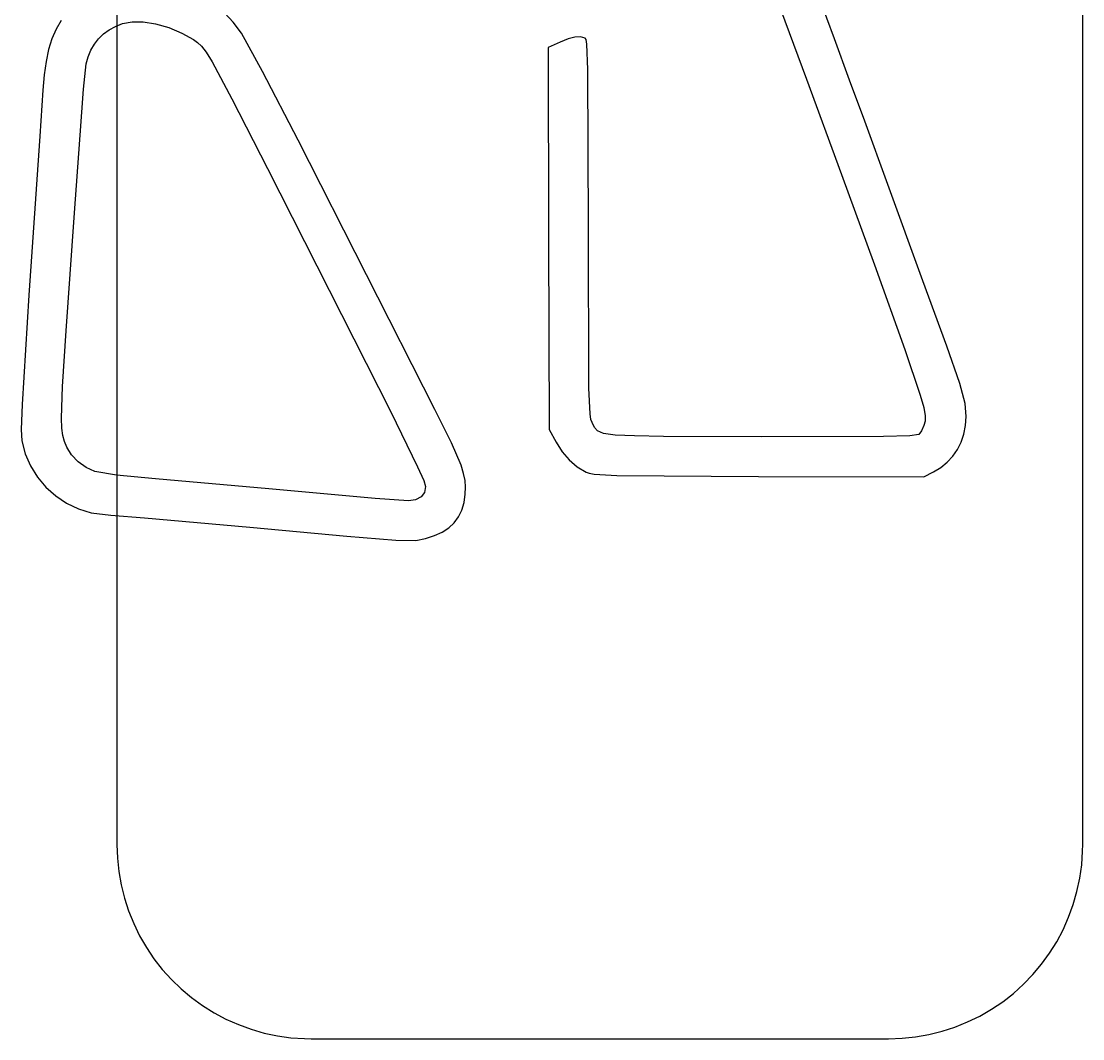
# Model space of a CAD drawing. Extents: x 26 to 235, y 1 to 395.
# Drawn here: x 25.7 to 235.4, y 1 to 202.1 of the extents above; entities that cross this region are included whole.
import ezdxf

# ---------------------------------------------------------------- set-up
doc = ezdxf.new("R2010")
doc.units = 0

msp = doc.modelspace()

# ---------------------------------------------------------------- linework, layer by layer
at = {"layer": 'Layer 1'}
for p, q in [((44.6336, 356.5), (44.6336, 39.4004)), ((235.443, 39.4004), (235.443, 356.494)), ((186.405536, 198.591589), (178.467196, 220.223589)), ((171.679866, 215.46067), (180.888336, 190.65337)), ((67.618148, 201.914012), (65.941173, 203.697038)), ((33.659622, 202.189913), (32.639111, 200.477742)), ((44.384921, 201.061878), (45.777853, 201.60818)), ((45.777853, 201.60818), (47.639644, 201.958583)), ((47.639644, 201.958583), (49.836332, 201.940598)), ((49.836332, 201.940598), (52.286053, 201.557945)), ((52.286053, 201.557945), (54.906943, 200.814346)), ((69.235584, 199.70306), (67.618148, 201.914012)), ((32.639111, 200.477742), (31.806515, 198.59161)), ((41.02477, 198.616421), (42.004659, 199.561812)), ((42.004659, 199.561812), (43.12595, 200.37836)), ((43.12595, 200.37836), (44.384921, 201.061878)), ((54.9069, 200.81438), (57.491824, 199.717896)), ((54.906943, 200.814346), (54.9069, 200.81438)), ((57.491824, 199.717896), (59.74929, 198.47257)), ((73.418137, 192.131863), (69.235584, 199.70306)), ((31.806515, 198.59161), (31.14509, 196.489654)), ((39.504081, 196.355855), (40.190003, 197.546373)), ((40.190003, 197.546373), (41.02477, 198.616421)), ((59.74929, 198.47257), (60.587003, 197.885567)), ((60.587003, 197.885567), (61.367969, 197.147859)), ((61.367969, 197.147859), (62.262427, 195.96362)), ((132.186638, 197.956517), (129.844828, 196.884837)), ((133.765624, 198.582902), (132.186638, 197.956517)), ((135.084132, 198.919041), (133.765624, 198.582902)), ((136.194258, 198.972376), (135.084132, 198.919041)), ((137.148098, 198.750351), (136.194258, 198.972376)), ((137.334928, 198.449315), (137.148098, 198.750351)), ((137.481756, 197.518024), (137.334928, 198.449315)), ((137.674013, 192.523689), (137.481756, 197.518024)), ((189.382416, 190.454789), (186.405536, 198.591589)), ((31.14509, 196.489654), (30.638091, 194.130012)), ((38.593653, 193.63015), (38.970724, 195.049051)), ((38.970724, 195.049051), (39.504081, 196.355855)), ((62.262427, 195.96362), (63.440616, 194.03702)), ((129.844828, 196.884837), (129.924211, 159.138037)), ((30.638091, 194.130012), (30.268773, 191.470822)), ((38.052856, 188.668654), (38.593653, 193.63015)), ((63.440616, 194.03702), (67.32915, 186.773431)), ((30.268773, 191.470822), (30.02039, 188.47022)), ((80.428684, 178.54736), (73.418137, 192.131863)), ((137.783165, 161.321051), (137.674013, 192.523689)), ((180.888336, 190.65337), (187.794696, 171.79977)), ((192.359296, 182.317989), (189.382416, 190.454789)), ((30.02039, 188.47022), (29.425014, 179.34113)), ((37.363213, 179.53955), (38.052856, 188.668654)), ((67.32915, 186.773431), (74.39549, 172.99047)), ((196.923846, 169.815089), (192.359296, 182.317989)), ((29.425014, 179.34113), (27.241974, 147.94503)), ((36.172463, 163.26595), (37.363213, 179.53955)), ((107.419084, 125.36046), (80.428684, 178.54736)), ((74.39549, 172.99047), (98.751315, 124.903957)), ((187.794696, 171.79977), (194.304136, 153.93847)), ((203.869896, 150.763089), (196.923846, 169.815089)), ((34.584793, 140.91955), (36.172463, 163.26595)), ((137.887356, 129.577651), (137.783165, 161.321051)), ((129.924211, 159.138037), (130.043286, 121.391237)), ((194.304136, 153.93847), (200.295085, 137.222679)), ((208.569024, 137.902977), (203.869896, 150.763089)), ((27.241974, 147.94503), (25.907342, 126.33788)), ((33.900731, 129.904477), (34.584793, 140.91955)), ((200.295085, 137.222679), (203.353831, 128.21327)), ((211.12852, 130.49055), (208.569024, 137.902977)), ((212.192134, 126.516418), (211.12852, 130.49055)), ((33.69669, 123.61892), (33.900731, 129.904477)), ((138.101319, 124.493397), (137.887356, 129.577651)), ((203.353831, 128.21327), (204.048751, 125.732144)), ((25.907342, 126.33788), (25.740512, 121.426643)), ((212.403616, 123.971189), (212.192134, 126.516418)), ((98.751315, 124.903957), (104.028468, 114.05944)), ((110.733962, 118.747456), (107.419084, 125.36046)), ((138.273187, 123.394588), (138.101319, 124.493397)), ((204.048751, 125.732144), (204.328769, 124.138036)), ((204.328769, 124.138036), (204.299934, 123.08442)), ((212.294929, 122.17367), (212.403616, 123.971189)), ((33.775841, 121.676429), (33.69669, 123.61892)), ((33.976393, 120.228378), (33.775841, 121.676429)), ((138.497616, 122.780451), (138.273187, 123.394588)), ((138.955388, 121.830719), (138.497616, 122.780451)), ((139.562471, 121.128905), (138.955388, 121.830719)), ((204.068296, 122.22477), (203.582073, 121.118363)), ((204.299934, 123.08442), (204.068296, 122.22477)), ((211.97321, 120.478946), (212.294929, 122.17367)), ((25.740512, 121.426643), (25.852764, 119.16853)), ((34.298811, 119.045456), (33.976393, 120.228378)), ((130.043286, 121.391237), (131.392806, 118.890657)), ((140.777022, 120.636402), (139.562471, 121.128905)), ((143.057204, 120.314605), (140.777022, 120.636402)), ((146.861174, 120.124906), (143.057204, 120.314605)), ((152.647093, 120.028701), (146.861174, 120.124906)), ((171.997416, 119.962341), (152.647093, 120.028701)), ((196.09027, 120.016918), (171.997416, 119.962341)), ((201.278718, 120.157699), (196.09027, 120.016918)), ((203.036316, 120.39895), (201.278718, 120.157699)), ((203.582073, 121.118363), (203.036316, 120.39895)), ((211.444969, 118.896783), (211.97321, 120.478946)), ((25.852764, 119.16853), (26.546982, 116.615778)), ((34.74356, 117.89835), (34.298811, 119.045456)), ((35.639726, 116.411149), (34.74356, 117.89835)), ((112.62366, 114.370828), (110.733962, 118.747456)), ((131.392806, 118.890657), (132.579836, 117.017707)), ((209.794972, 116.109218), (210.716719, 117.436952)), ((210.716719, 117.436952), (211.444969, 118.896783)), ((26.546982, 116.615778), (27.596098, 114.218844)), ((36.971259, 115.020698), (35.639726, 116.411149)), ((132.579836, 117.017707), (133.98269, 115.39779)), ((133.98269, 115.39779), (135.579042, 114.045791)), ((208.68624, 114.923351), (209.794972, 116.109218)), ((27.596098, 114.218844), (28.968018, 112.010756)), ((38.578152, 113.868398), (36.971259, 115.020698)), ((40.3004, 113.09565), (38.578152, 113.868398)), ((104.028468, 114.05944), (105.246281, 111.327994)), ((113.137559, 112.733933), (112.62366, 114.370828)), ((135.579042, 114.045791), (137.346566, 112.976597)), ((205.933866, 113.016289), (207.397034, 113.889119)), ((207.397034, 113.889119), (208.68624, 114.923351)), ((28.968018, 112.010756), (30.630648, 110.02454)), ((44.59208, 112.410971), (40.3004, 113.09565)), ((52.2476, 111.66675), (44.59208, 112.410971)), ((74.6734, 109.68217), (52.2476, 111.66675)), ((105.246281, 111.327994), (105.63289, 110.15847)), ((113.419354, 111.311466), (113.137559, 112.733933)), ((113.510444, 109.988538), (113.419354, 111.311466)), ((137.346566, 112.976597), (137.943803, 112.751936)), ((137.943803, 112.751936), (138.939197, 112.57844)), ((138.939197, 112.57844), (143.4194, 112.351453)), ((143.4194, 112.351453), (171.402066, 112.143071)), ((171.402066, 112.143071), (204.028666, 112.023996)), ((204.028666, 112.023996), (205.933866, 113.016289)), ((30.630648, 110.02454), (32.551892, 108.293223)), ((95.635544, 107.747201), (74.6734, 109.68217)), ((105.63289, 110.15847), (105.395359, 108.975164)), ((113.452224, 108.65026), (113.510444, 109.988538)), ((32.551892, 108.293223), (34.699656, 106.849831)), ((102.2194, 107.30067), (95.635544, 107.747201)), ((103.640239, 107.50161), (102.2194, 107.30067)), ((104.715018, 108.074659), (103.640239, 107.50161)), ((105.395359, 108.975164), (104.715018, 108.074659)), ((112.782425, 105.476781), (113.218724, 106.972586)), ((113.218724, 106.972586), (113.452224, 108.65026)), ((34.699656, 106.849831), (37.041845, 105.727391)), ((37.041845, 105.727391), (39.546364, 104.95893)), ((39.546364, 104.95893), (43.46592, 104.472707)), ((112.137744, 104.154938), (112.782425, 105.476781)), ((43.46592, 104.472707), (50.064664, 103.92695)), ((50.064664, 103.92695), (70.902764, 102.14082)), ((110.200914, 102.001509), (111.279101, 102.99915)), ((111.279101, 102.99915), (112.137744, 104.154938)), ((70.902764, 102.14082), (90.093098, 100.358416)), ((107.363577, 100.449036), (108.8976, 101.154107)), ((108.8976, 101.154107), (110.200914, 102.001509)), ((90.093098, 100.358416), (99.753689, 99.550938)), ((99.753689, 99.550938), (103.661442, 99.472793)), ((103.661442, 99.472793), (105.593264, 99.87839)), ((105.593264, 99.87839), (107.363577, 100.449036)), ((44.6336, 39.4004), (44.7274, 36.7234)), ((235.233, 35.3914), (235.42, 38.0634)), ((235.42, 38.0634), (235.443, 39.4003)), ((44.7274, 36.7234), (45.0077, 34.0595)), ((45.0077, 34.0595), (45.4731, 31.4217)), ((234.86, 32.7389), (235.233, 35.3914)), ((234.303, 30.1189), (234.86, 32.7389)), ((45.4731, 31.4217), (46.1215, 28.8228)), ((233.564, 27.5441), (234.303, 30.1189)), ((46.1215, 28.8228), (46.9495, 26.2754)), ((232.648, 25.0271), (233.564, 27.5441)), ((46.9495, 26.2754), (47.9532, 23.792)), ((47.9532, 23.792), (49.1277, 21.3846)), ((231.558, 22.5802), (232.648, 25.0271)), ((49.1277, 21.3846), (50.4673, 19.0651)), ((230.301, 20.2152), (231.558, 22.5802)), ((50.4673, 19.0651), (51.9654, 16.8446)), ((228.881, 17.9437), (230.301, 20.2152)), ((51.9654, 16.8446), (53.6147, 14.734)), ((227.307, 15.7768), (228.881, 17.9437)), ((53.6147, 14.734), (55.4073, 12.7437)), ((225.585, 13.725), (227.307, 15.7768)), ((55.4073, 12.7437), (57.3343, 10.8832)), ((223.724, 11.7983), (225.585, 13.725)), ((57.3343, 10.8832), (59.3864, 9.16168)), ((221.733, 10.006), (223.724, 11.7983)), ((59.3864, 9.16168), (61.5536, 7.58751)), ((219.623, 8.35707), (221.733, 10.006)), ((61.5536, 7.58751), (63.8253, 6.16835)), ((215.082, 5.52019), (217.402, 6.85935)), ((217.402, 6.85935), (219.623, 8.35707)), ((63.8253, 6.16835), (66.1905, 4.91111)), ((66.1905, 4.91111), (68.6377, 3.82192)), ((210.191, 3.34285), (212.674, 4.34612)), ((212.674, 4.34612), (215.082, 5.52019)), ((68.6377, 3.82192), (71.1548, 2.90609)), ((71.1548, 2.90609), (73.7297, 2.16807)), ((73.7297, 2.16807), (76.3498, 1.61148)), ((205.044, 1.8674), (207.643, 2.51526)), ((207.643, 2.51526), (210.191, 3.34285)), ((76.3498, 1.61148), (79.0024, 1.239)), ((79.0024, 1.239), (81.6745, 1.05247)), ((81.6745, 1.05247), (83.0047, 1.02925)), ((83.0047, 1.02925), (197.065, 1.02925)), ((197.065, 1.02925), (199.742, 1.12258)), ((199.742, 1.12258), (202.406, 1.40242)), ((202.406, 1.40242), (205.044, 1.8674))]:
    msp.add_line(p, q, dxfattribs=at)

doc.saveas('drawing.dxf')
